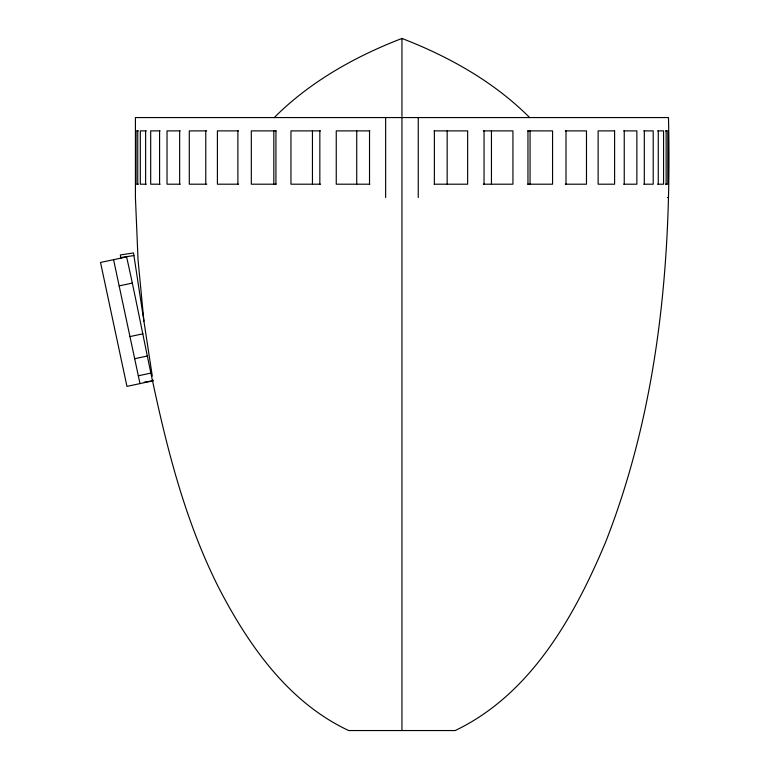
<?xml version="1.0" encoding="UTF-8"?>
<svg xmlns="http://www.w3.org/2000/svg" width="769" height="769" viewBox="0 0 769 769"><rect width="100%" height="100%" fill="white"/><g stroke="black" fill="none" stroke-linecap="round" stroke-linejoin="round"><path stroke-width="1.15" d="M143.928 321.221L138.045 259.874L135.421 197.518L135.421 117.561L668.472 117.561C671.846 261.018 658.447 407.301 605.712 541.876C574.491 616.325 530.995 694.253 455.181 730.55L348.713 730.55C288.24 702.28 248.387 645.056 218.569 587.429C166.662 484.21 151.676 368.303 126.597 256.904L100.528 262.46L126.952 386.384L153.021 380.818L152.916 380.097M274.158 117.657C309.82 81.86 355.057 56.502 401.947 38.45C448.836 56.502 494.073 81.86 529.735 117.657M119.157 285.895L132.191 283.117M129.961 336.582L142.996 333.804M134.681 358.719L147.715 355.941M138.324 375.781L151.349 373.003M120.743 257.567L133.912 255.558M144.236 382.164L153.021 380.818M138.382 130.884L136.065 130.884L136.065 184.195L138.382 184.195M146.321 130.884L140.323 130.884L140.323 184.195L146.321 184.195M160.106 130.884L150.686 130.884L150.686 184.195L160.106 184.195M180.244 130.884L167.027 130.884L167.027 184.195L180.244 184.195M206.726 130.884L189.289 130.884L189.289 184.195L206.726 184.195M238.553 130.884L217.406 130.884L217.406 184.195L238.553 184.195M276.167 130.884L251.319 130.884L251.319 184.195L276.167 184.195M320.529 130.884L290.961 130.884L290.961 184.195L320.529 184.195M369.793 130.884L336.255 130.884L336.255 184.195L369.793 184.195M434.091 130.884L467.639 130.884L467.639 184.195L434.091 184.195M483.355 130.884L512.933 130.884L512.933 184.195L483.355 184.195M527.726 130.884L552.565 130.884L552.565 184.195L527.726 184.195M565.34 130.884L586.478 130.884L586.478 184.195L565.34 184.195M623.649 130.884L636.867 130.884L636.867 184.195L623.649 184.195M643.788 130.884L653.208 130.884L653.208 184.195L643.788 184.195M657.572 130.884L663.57 130.884L663.57 184.195L657.572 184.195M665.512 130.884L667.828 130.884L667.828 184.195L665.512 184.195M667.454 197.518L668.472 197.518M113.562 259.682L139.987 383.606M152.3 376.099L133.518 252.953L120.349 254.962L120.887 258.519M666.137 130.884L666.137 184.195M658.274 130.884L658.274 184.195M644.307 130.884L644.307 184.195M624.245 130.884L624.245 184.195M566.003 130.884L566.003 184.195M530.062 130.884L530.062 184.195M527.957 130.884L527.957 184.195M491.449 130.884L491.449 184.195M484.047 130.884L484.047 184.195M447.164 130.884L447.164 184.195M434.37 130.884L434.37 184.195M418.249 117.561L418.249 197.518M401.947 38.45L401.947 116.398M401.947 117.561L401.947 730.55M385.644 117.561L385.644 197.518M369.524 130.884L369.524 184.195M356.729 130.884L356.729 184.195M319.837 130.884L319.837 184.195M312.445 130.884L312.445 184.195M275.936 130.884L275.936 184.195M273.822 130.884L273.822 184.195M237.881 130.884L237.881 184.195M205.765 130.884L205.765 184.195M179.648 130.884L179.648 184.195M159.587 130.884L159.587 184.195M145.62 130.884L145.62 184.195M137.757 130.884L137.757 184.195M614.604 130.884L598.128 130.884L598.128 184.195L614.604 184.195L614.604 130.884"/></g></svg>
